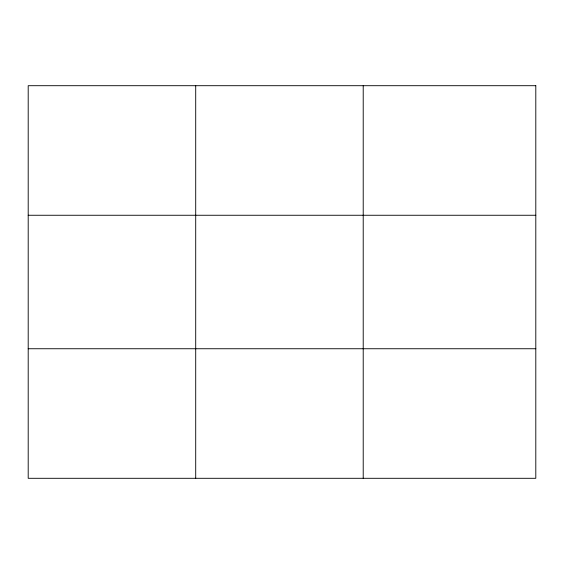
<?xml version="1.0" encoding="UTF-8"?>
<svg xmlns="http://www.w3.org/2000/svg" width="564" height="564" viewBox="0 0 564 564"><rect width="100%" height="100%" fill="white"/><g stroke="black" fill="none" stroke-linecap="round" stroke-linejoin="round"><path stroke-width="0.85" d="M195.708 85.7L195.708 478.3M363.216 85.7L363.216 478.3M28.2 215.258L535.8 215.258M28.2 348.742L535.8 348.742M535.8 85.7L535.8 478.3L28.2 478.3L28.2 85.7L535.8 85.7"/></g></svg>
